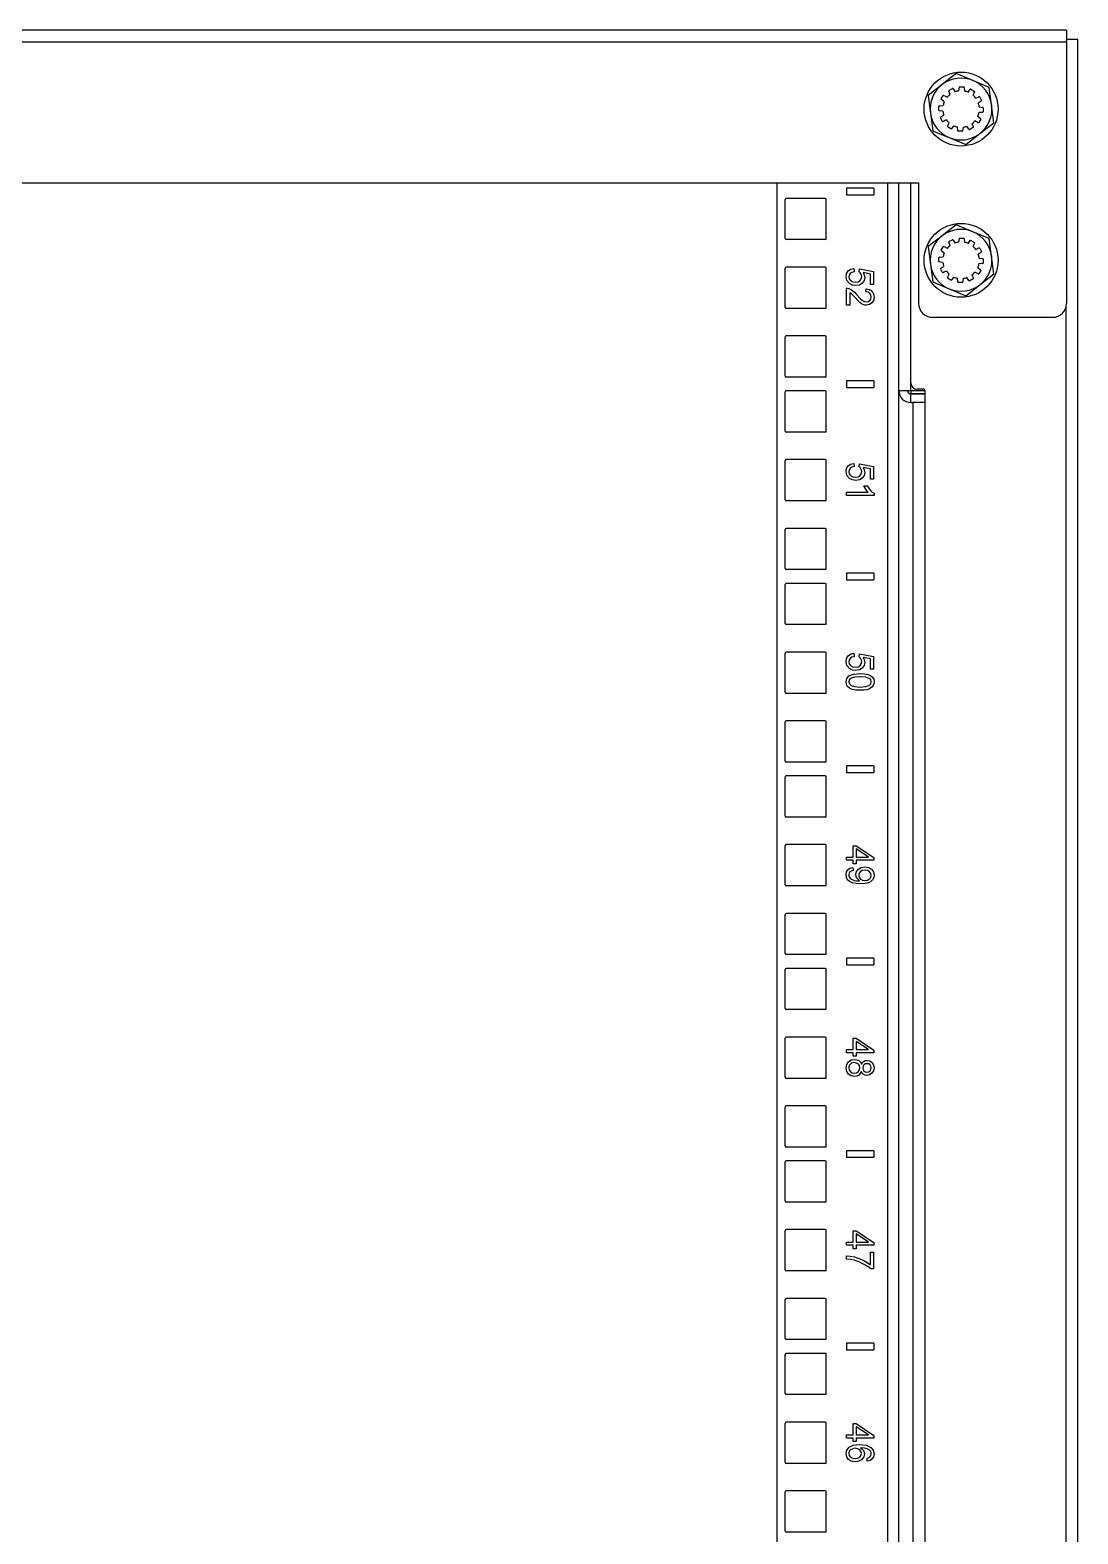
# Model space of a CAD drawing. Extents: x 8 to 102, y 11 to 162.
# Drawn here: x 21.98 to 31.51, y 93.43 to 107.1 of the extents above; entities that cross this region are included whole.
import ezdxf

# ---------------------------------------------------------------- set-up
doc = ezdxf.new("R2010")
doc.units = 0
doc.header["$MEASUREMENT"] = 0
doc.layers.add('TFR-TRI3', color=7, linetype='CONTINUOUS')

msp = doc.modelspace()

# ---------------------------------------------------------------- linework, layer by layer
at = {"layer": 'TFR-TRI3', "color": 11, "linetype": 'CONTINUOUS'}
for p, q in [((31.401, 107.103), (8.361, 107.103)), ((31.401, 107.103), (31.401, 107.071)), ((31.401, 107.071), (31.401, 106.995)), ((8.361, 106.995), (31.401, 106.995)), ((31.401, 106.995), (31.401, 104.617)), ((9.705, 105.713), (30.057, 105.713)), ((30.057, 105.713), (30.057, 104.617)), ((30.182, 104.492), (31.276, 104.492))]:
    msp.add_line(p, q, dxfattribs=at)
at = {"layer": 'TFR-TRI3', "color": 113, "linetype": 'CONTINUOUS'}
for p, q in [((31.475, 107.017), (31.401, 107.017)), ((31.506, 107.017), (31.475, 107.017)), ((31.506, 11.26), (31.506, 107.017)), ((29.986, 103.897), (29.986, 105.713)), ((31.397, 104.587), (31.397, 13.694)), ((30.104, 103.837), (30.046, 103.837)), ((30.114, 103.827), (30.114, 103.727)), ((30.034, 103.717), (30.006, 103.717)), ((30.006, 103.717), (30.006, 53.425)), ((30.104, 103.717), (30.034, 103.717)), ((30.106, 103.717), (30.104, 103.717)), ((30.109, 103.719), (30.106, 103.717)), ((30.112, 103.721), (30.109, 103.719)), ((30.114, 103.724), (30.112, 103.721)), ((30.114, 103.727), (30.114, 103.724)), ((30.114, 103.727), (30.114, 53.415))]:
    msp.add_line(p, q, dxfattribs=at)
at = {"layer": 'TFR-TRI3', "color": 3, "linetype": 'CONTINUOUS'}
for p, q in [((30.4, 106.707), (30.272, 106.608)), ((30.435, 106.692), (30.4, 106.707)), ((30.55, 106.645), (30.435, 106.692)), ((30.7, 106.582), (30.55, 106.645)), ((30.272, 106.608), (30.143, 106.509)), ((30.143, 106.509), (30.164, 106.348)), ((30.721, 106.422), (30.7, 106.582)), ((30.742, 106.261), (30.721, 106.422)), ((30.164, 106.348), (30.185, 106.188)), ((30.614, 106.162), (30.742, 106.261)), ((30.185, 106.188), (30.22, 106.173)), ((30.22, 106.173), (30.335, 106.125)), ((30.335, 106.125), (30.485, 106.063)), ((30.485, 106.063), (30.614, 106.162)), ((29.401, 105.665), (29.401, 105.605)), ((29.651, 105.665), (29.401, 105.665)), ((29.401, 105.605), (29.651, 105.605)), ((29.651, 105.665), (29.651, 105.605)), ((30.4, 105.332), (30.272, 105.233)), ((30.435, 105.317), (30.4, 105.332)), ((30.55, 105.27), (30.435, 105.317)), ((30.272, 105.233), (30.143, 105.134)), ((30.7, 105.207), (30.55, 105.27)), ((30.721, 105.047), (30.7, 105.207)), ((30.143, 105.134), (30.164, 104.973)), ((30.742, 104.886), (30.721, 105.047)), ((29.397, 104.86), (29.402, 104.889)), ((29.402, 104.889), (29.416, 104.913)), ((29.416, 104.913), (29.438, 104.929)), ((29.425, 104.876), (29.422, 104.86)), ((29.434, 104.89), (29.425, 104.876)), ((29.449, 104.9), (29.434, 104.89)), ((29.438, 104.929), (29.467, 104.936)), ((29.47, 104.906), (29.449, 104.9)), ((29.467, 104.936), (29.47, 104.906)), ((29.516, 104.904), (29.52, 104.931)), ((29.526, 104.896), (29.516, 104.904)), ((29.52, 104.931), (29.648, 104.908)), ((29.533, 104.886), (29.526, 104.896)), ((29.538, 104.874), (29.533, 104.886)), ((29.54, 104.861), (29.538, 104.874)), ((29.619, 104.885), (29.552, 104.898)), ((29.552, 104.898), (29.563, 104.876)), ((29.563, 104.876), (29.567, 104.853)), ((29.619, 104.791), (29.619, 104.885)), ((29.648, 104.908), (29.648, 104.791)), ((30.164, 104.973), (30.185, 104.813)), ((30.614, 104.787), (30.742, 104.886)), ((29.405, 104.825), (29.397, 104.86)), ((29.401, 104.602), (29.401, 104.757)), ((29.401, 104.757), (29.412, 104.756)), ((29.428, 104.799), (29.405, 104.825)), ((29.412, 104.756), (29.423, 104.754)), ((29.422, 104.86), (29.427, 104.841)), ((29.423, 104.754), (29.44, 104.746)), ((29.427, 104.841), (29.439, 104.825)), ((29.455, 104.785), (29.428, 104.799)), ((29.439, 104.825), (29.459, 104.814)), ((29.44, 104.746), (29.456, 104.735)), ((29.486, 104.78), (29.455, 104.785)), ((29.456, 104.735), (29.474, 104.719)), ((29.459, 104.814), (29.483, 104.811)), ((29.483, 104.811), (29.507, 104.814)), ((29.519, 104.785), (29.486, 104.78)), ((29.507, 104.814), (29.525, 104.825)), ((29.545, 104.801), (29.519, 104.785)), ((29.525, 104.825), (29.536, 104.841)), ((29.536, 104.841), (29.54, 104.861)), ((29.562, 104.825), (29.545, 104.801)), ((29.567, 104.853), (29.562, 104.825)), ((29.577, 104.722), (29.58, 104.752)), ((29.58, 104.752), (29.611, 104.744)), ((29.611, 104.744), (29.634, 104.729)), ((29.648, 104.791), (29.619, 104.791)), ((29.634, 104.729), (29.648, 104.705)), ((30.185, 104.813), (30.22, 104.798)), ((30.22, 104.798), (30.335, 104.75)), ((30.335, 104.75), (30.485, 104.688)), ((30.485, 104.688), (30.614, 104.787)), ((29.431, 104.602), (29.401, 104.602)), ((29.431, 104.717), (29.431, 104.602)), ((29.439, 104.711), (29.431, 104.717)), ((29.448, 104.705), (29.439, 104.711)), ((29.46, 104.693), (29.448, 104.705)), ((29.479, 104.671), (29.46, 104.693)), ((29.474, 104.719), (29.494, 104.697)), ((29.504, 104.645), (29.479, 104.671)), ((29.494, 104.697), (29.524, 104.665)), ((29.523, 104.627), (29.504, 104.645)), ((29.539, 104.615), (29.523, 104.627)), ((29.524, 104.665), (29.547, 104.645)), ((29.554, 104.608), (29.539, 104.615)), ((29.547, 104.645), (29.566, 104.635)), ((29.568, 104.603), (29.554, 104.608)), ((29.566, 104.635), (29.584, 104.632)), ((29.583, 104.602), (29.568, 104.603)), ((29.598, 104.719), (29.577, 104.722)), ((29.61, 104.607), (29.583, 104.602)), ((29.584, 104.632), (29.601, 104.635)), ((29.614, 104.709), (29.598, 104.719)), ((29.601, 104.635), (29.615, 104.644)), ((29.632, 104.622), (29.61, 104.607)), ((29.624, 104.695), (29.614, 104.709)), ((29.615, 104.644), (29.624, 104.658)), ((29.627, 104.676), (29.624, 104.695)), ((29.624, 104.658), (29.627, 104.676)), ((29.647, 104.645), (29.632, 104.622)), ((29.652, 104.675), (29.647, 104.645)), ((29.648, 104.705), (29.652, 104.675)), ((29.401, 103.915), (29.401, 103.855)), ((29.651, 103.915), (29.401, 103.915)), ((29.651, 103.915), (29.651, 103.855)), ((29.401, 103.855), (29.651, 103.855)), ((29.987, 103.826), (29.987, 103.811)), ((29.987, 103.811), (29.987, 103.797)), ((30.114, 103.797), (29.987, 103.797)), ((29.397, 103.089), (29.402, 103.118)), ((29.405, 103.054), (29.397, 103.089)), ((29.402, 103.118), (29.416, 103.141)), ((29.416, 103.141), (29.438, 103.157)), ((29.425, 103.105), (29.422, 103.089)), ((29.422, 103.089), (29.427, 103.07)), ((29.434, 103.118), (29.425, 103.105)), ((29.449, 103.128), (29.434, 103.118)), ((29.438, 103.157), (29.467, 103.164)), ((29.47, 103.134), (29.449, 103.128)), ((29.467, 103.164), (29.47, 103.134)), ((29.516, 103.132), (29.52, 103.159)), ((29.526, 103.125), (29.516, 103.132)), ((29.52, 103.159), (29.648, 103.136)), ((29.533, 103.115), (29.526, 103.125)), ((29.538, 103.103), (29.533, 103.115)), ((29.536, 103.069), (29.54, 103.089)), ((29.54, 103.089), (29.538, 103.103)), ((29.552, 103.126), (29.563, 103.104)), ((29.619, 103.113), (29.552, 103.126)), ((29.563, 103.104), (29.567, 103.082)), ((29.619, 103.02), (29.619, 103.113)), ((29.648, 103.136), (29.648, 103.02)), ((29.428, 103.027), (29.405, 103.054)), ((29.427, 103.07), (29.439, 103.054)), ((29.455, 103.013), (29.428, 103.027)), ((29.439, 103.054), (29.459, 103.043)), ((29.486, 103.009), (29.455, 103.013)), ((29.459, 103.043), (29.483, 103.039)), ((29.483, 103.039), (29.507, 103.043)), ((29.519, 103.014), (29.486, 103.009)), ((29.507, 103.043), (29.525, 103.053)), ((29.545, 103.03), (29.519, 103.014)), ((29.525, 103.053), (29.536, 103.069)), ((29.562, 103.053), (29.545, 103.03)), ((29.567, 102.945), (29.56, 102.96)), ((29.56, 102.96), (29.59, 102.96)), ((29.567, 103.082), (29.562, 103.053)), ((29.59, 102.96), (29.603, 102.937)), ((29.648, 103.02), (29.619, 103.02)), ((29.401, 102.902), (29.597, 102.902)), ((29.401, 102.873), (29.401, 102.902)), ((29.652, 102.873), (29.401, 102.873)), ((29.576, 102.929), (29.567, 102.945)), ((29.586, 102.914), (29.576, 102.929)), ((29.597, 102.902), (29.586, 102.914)), ((29.603, 102.937), (29.619, 102.917)), ((29.619, 102.917), (29.636, 102.902)), ((29.636, 102.902), (29.652, 102.892)), ((29.652, 102.892), (29.652, 102.873)), ((29.401, 102.165), (29.401, 102.105)), ((29.651, 102.165), (29.401, 102.165)), ((29.651, 102.165), (29.651, 102.105)), ((29.401, 102.105), (29.651, 102.105)), ((29.397, 101.361), (29.402, 101.39)), ((29.405, 101.326), (29.397, 101.361)), ((29.402, 101.39), (29.416, 101.413)), ((29.428, 101.299), (29.405, 101.326)), ((29.416, 101.413), (29.438, 101.429)), ((29.425, 101.377), (29.422, 101.361)), ((29.422, 101.361), (29.427, 101.342)), ((29.434, 101.391), (29.425, 101.377)), ((29.427, 101.342), (29.439, 101.326)), ((29.449, 101.401), (29.434, 101.391)), ((29.438, 101.429), (29.467, 101.437)), ((29.439, 101.326), (29.459, 101.315)), ((29.47, 101.406), (29.449, 101.401)), ((29.459, 101.315), (29.483, 101.311)), ((29.467, 101.437), (29.47, 101.406)), ((29.483, 101.311), (29.507, 101.315)), ((29.507, 101.315), (29.525, 101.325)), ((29.516, 101.404), (29.52, 101.432)), ((29.526, 101.397), (29.516, 101.404)), ((29.52, 101.432), (29.648, 101.409)), ((29.525, 101.325), (29.536, 101.341)), ((29.533, 101.387), (29.526, 101.397)), ((29.538, 101.375), (29.533, 101.387)), ((29.536, 101.341), (29.54, 101.362)), ((29.54, 101.362), (29.538, 101.375)), ((29.562, 101.326), (29.545, 101.302)), ((29.552, 101.398), (29.563, 101.377)), ((29.619, 101.386), (29.552, 101.398)), ((29.567, 101.354), (29.562, 101.326)), ((29.563, 101.377), (29.567, 101.354)), ((29.619, 101.292), (29.619, 101.386)), ((29.648, 101.409), (29.648, 101.292)), ((29.397, 101.177), (29.404, 101.208)), ((29.401, 101.154), (29.397, 101.177)), ((29.404, 101.208), (29.423, 101.231)), ((29.427, 101.196), (29.422, 101.177)), ((29.422, 101.177), (29.428, 101.159)), ((29.423, 101.231), (29.464, 101.248)), ((29.443, 101.211), (29.427, 101.196)), ((29.455, 101.285), (29.428, 101.299)), ((29.473, 101.221), (29.443, 101.211)), ((29.486, 101.281), (29.455, 101.285)), ((29.464, 101.248), (29.525, 101.254)), ((29.525, 101.224), (29.473, 101.221)), ((29.519, 101.286), (29.486, 101.281)), ((29.545, 101.302), (29.519, 101.286)), ((29.525, 101.254), (29.565, 101.252)), ((29.577, 101.221), (29.525, 101.224)), ((29.565, 101.252), (29.596, 101.245)), ((29.609, 101.209), (29.577, 101.221)), ((29.596, 101.245), (29.62, 101.235)), ((29.623, 101.196), (29.609, 101.209)), ((29.648, 101.292), (29.619, 101.292)), ((29.62, 101.235), (29.638, 101.22)), ((29.622, 101.159), (29.627, 101.178)), ((29.627, 101.178), (29.623, 101.196)), ((29.638, 101.22), (29.649, 101.201)), ((29.649, 101.201), (29.652, 101.177)), ((29.652, 101.177), (29.65, 101.16)), ((29.412, 101.135), (29.401, 101.154)), ((29.43, 101.12), (29.412, 101.135)), ((29.428, 101.159), (29.443, 101.144)), ((29.454, 101.109), (29.43, 101.12)), ((29.443, 101.144), (29.474, 101.134)), ((29.485, 101.103), (29.454, 101.109)), ((29.474, 101.134), (29.525, 101.13)), ((29.525, 101.101), (29.485, 101.103)), ((29.525, 101.13), (29.576, 101.134)), ((29.558, 101.102), (29.525, 101.101)), ((29.584, 101.106), (29.558, 101.102)), ((29.576, 101.134), (29.607, 101.144)), ((29.604, 101.112), (29.584, 101.106)), ((29.621, 101.121), (29.604, 101.112)), ((29.607, 101.144), (29.622, 101.159)), ((29.634, 101.131), (29.621, 101.121)), ((29.644, 101.144), (29.634, 101.131)), ((29.65, 101.16), (29.644, 101.144)), ((29.401, 100.415), (29.401, 100.355)), ((29.651, 100.415), (29.401, 100.415)), ((29.401, 100.355), (29.651, 100.355)), ((29.651, 100.415), (29.651, 100.355)), ((29.461, 99.687), (29.489, 99.687)), ((29.461, 99.585), (29.461, 99.687)), ((29.489, 99.687), (29.651, 99.58)), ((29.401, 99.556), (29.401, 99.585)), ((29.401, 99.585), (29.461, 99.585)), ((29.461, 99.556), (29.401, 99.556)), ((29.461, 99.524), (29.461, 99.556)), ((29.489, 99.659), (29.489, 99.585)), ((29.602, 99.585), (29.489, 99.659)), ((29.489, 99.585), (29.602, 99.585)), ((29.651, 99.556), (29.489, 99.556)), ((29.489, 99.556), (29.489, 99.524)), ((29.651, 99.58), (29.651, 99.556)), ((29.397, 99.425), (29.401, 99.45)), ((29.401, 99.4), (29.397, 99.425)), ((29.401, 99.45), (29.413, 99.47)), ((29.412, 99.379), (29.401, 99.4)), ((29.413, 99.47), (29.433, 99.484)), ((29.425, 99.438), (29.422, 99.424)), ((29.422, 99.424), (29.424, 99.412)), ((29.424, 99.412), (29.429, 99.401)), ((29.432, 99.449), (29.425, 99.438)), ((29.429, 99.401), (29.436, 99.392)), ((29.444, 99.458), (29.432, 99.449)), ((29.433, 99.484), (29.459, 99.491)), ((29.462, 99.463), (29.444, 99.458)), ((29.459, 99.491), (29.462, 99.463)), ((29.489, 99.524), (29.461, 99.524)), ((29.486, 99.425), (29.492, 99.452)), ((29.488, 99.409), (29.486, 99.425)), ((29.495, 99.393), (29.488, 99.409)), ((29.492, 99.452), (29.509, 99.475)), ((29.509, 99.475), (29.535, 99.49)), ((29.517, 99.437), (29.513, 99.418)), ((29.513, 99.418), (29.517, 99.4)), ((29.528, 99.452), (29.517, 99.437)), ((29.517, 99.4), (29.528, 99.385)), ((29.545, 99.462), (29.528, 99.452)), ((29.535, 99.49), (29.568, 99.495)), ((29.567, 99.465), (29.545, 99.462)), ((29.591, 99.462), (29.567, 99.465)), ((29.568, 99.495), (29.602, 99.49)), ((29.61, 99.451), (29.591, 99.462)), ((29.602, 99.49), (29.629, 99.474)), ((29.623, 99.436), (29.61, 99.451)), ((29.612, 99.386), (29.623, 99.4)), ((29.627, 99.418), (29.623, 99.436)), ((29.623, 99.4), (29.627, 99.418)), ((29.629, 99.474), (29.647, 99.45)), ((29.649, 99.399), (29.639, 99.379)), ((29.647, 99.45), (29.652, 99.421)), ((29.652, 99.421), (29.649, 99.399)), ((29.43, 99.362), (29.412, 99.379)), ((29.455, 99.35), (29.43, 99.362)), ((29.436, 99.392), (29.446, 99.384)), ((29.446, 99.384), (29.459, 99.378)), ((29.489, 99.343), (29.455, 99.35)), ((29.459, 99.378), (29.475, 99.373)), ((29.475, 99.373), (29.494, 99.37)), ((29.532, 99.34), (29.489, 99.343)), ((29.494, 99.37), (29.513, 99.369)), ((29.506, 99.38), (29.495, 99.393)), ((29.519, 99.369), (29.506, 99.38)), ((29.513, 99.369), (29.516, 99.369)), ((29.516, 99.369), (29.519, 99.369)), ((29.528, 99.385), (29.546, 99.376)), ((29.572, 99.343), (29.532, 99.34)), ((29.546, 99.376), (29.57, 99.373)), ((29.57, 99.373), (29.593, 99.376)), ((29.602, 99.35), (29.572, 99.343)), ((29.593, 99.376), (29.612, 99.386)), ((29.623, 99.362), (29.602, 99.35)), ((29.639, 99.379), (29.623, 99.362)), ((29.401, 98.665), (29.401, 98.605)), ((29.651, 98.665), (29.401, 98.665)), ((29.401, 98.605), (29.651, 98.605)), ((29.651, 98.665), (29.651, 98.605)), ((29.461, 97.937), (29.489, 97.937)), ((29.461, 97.835), (29.461, 97.937)), ((29.489, 97.937), (29.651, 97.83)), ((29.489, 97.909), (29.489, 97.835)), ((29.602, 97.835), (29.489, 97.909)), ((29.401, 97.806), (29.401, 97.835)), ((29.401, 97.835), (29.461, 97.835)), ((29.461, 97.806), (29.401, 97.806)), ((29.461, 97.774), (29.461, 97.806)), ((29.489, 97.774), (29.461, 97.774)), ((29.489, 97.835), (29.602, 97.835)), ((29.489, 97.806), (29.489, 97.774)), ((29.651, 97.806), (29.489, 97.806)), ((29.651, 97.83), (29.651, 97.806)), ((29.397, 97.668), (29.403, 97.699)), ((29.403, 97.636), (29.397, 97.668)), ((29.403, 97.699), (29.419, 97.724)), ((29.419, 97.612), (29.403, 97.636)), ((29.419, 97.724), (29.444, 97.74)), ((29.424, 97.68), (29.422, 97.668)), ((29.422, 97.668), (29.426, 97.649)), ((29.429, 97.692), (29.424, 97.68)), ((29.426, 97.649), (29.437, 97.633)), ((29.437, 97.703), (29.429, 97.692)), ((29.448, 97.71), (29.437, 97.703)), ((29.437, 97.633), (29.453, 97.623)), ((29.444, 97.74), (29.474, 97.745)), ((29.461, 97.714), (29.448, 97.71)), ((29.453, 97.623), (29.473, 97.62)), ((29.474, 97.716), (29.461, 97.714)), ((29.473, 97.62), (29.493, 97.623)), ((29.474, 97.745), (29.496, 97.742)), ((29.493, 97.712), (29.474, 97.716)), ((29.509, 97.702), (29.493, 97.712)), ((29.493, 97.623), (29.509, 97.634)), ((29.496, 97.742), (29.515, 97.734)), ((29.52, 97.687), (29.509, 97.702)), ((29.509, 97.634), (29.52, 97.649)), ((29.515, 97.734), (29.528, 97.72)), ((29.524, 97.669), (29.52, 97.687)), ((29.52, 97.649), (29.524, 97.669)), ((29.537, 97.635), (29.527, 97.616)), ((29.528, 97.72), (29.537, 97.701)), ((29.537, 97.701), (29.546, 97.716)), ((29.545, 97.619), (29.537, 97.635)), ((29.557, 97.609), (29.545, 97.619)), ((29.546, 97.716), (29.557, 97.727)), ((29.552, 97.683), (29.549, 97.668)), ((29.549, 97.668), (29.552, 97.653)), ((29.56, 97.696), (29.552, 97.683)), ((29.552, 97.653), (29.56, 97.64)), ((29.557, 97.727), (29.571, 97.734)), ((29.573, 97.704), (29.56, 97.696)), ((29.56, 97.64), (29.572, 97.632)), ((29.571, 97.734), (29.588, 97.736)), ((29.572, 97.632), (29.587, 97.63)), ((29.589, 97.706), (29.573, 97.704)), ((29.587, 97.63), (29.603, 97.633)), ((29.588, 97.736), (29.613, 97.731)), ((29.604, 97.704), (29.589, 97.706)), ((29.603, 97.633), (29.616, 97.641)), ((29.616, 97.696), (29.604, 97.704)), ((29.633, 97.619), (29.612, 97.605)), ((29.613, 97.731), (29.634, 97.717)), ((29.624, 97.683), (29.616, 97.696)), ((29.616, 97.641), (29.624, 97.653)), ((29.627, 97.668), (29.624, 97.683)), ((29.624, 97.653), (29.627, 97.668)), ((29.648, 97.641), (29.633, 97.619)), ((29.634, 97.717), (29.648, 97.696)), ((29.648, 97.696), (29.652, 97.668)), ((29.652, 97.668), (29.648, 97.641)), ((29.443, 97.596), (29.419, 97.612)), ((29.473, 97.59), (29.443, 97.596)), ((29.494, 97.593), (29.473, 97.59)), ((29.513, 97.602), (29.494, 97.593)), ((29.527, 97.616), (29.513, 97.602)), ((29.571, 97.602), (29.557, 97.609)), ((29.587, 97.6), (29.571, 97.602)), ((29.612, 97.605), (29.587, 97.6)), ((29.651, 96.915), (29.401, 96.915)), ((29.401, 96.915), (29.401, 96.855)), ((29.401, 96.855), (29.651, 96.855)), ((29.651, 96.915), (29.651, 96.855)), ((29.461, 96.187), (29.489, 96.187)), ((29.461, 96.085), (29.461, 96.187)), ((29.489, 96.187), (29.651, 96.08)), ((29.489, 96.158), (29.489, 96.085)), ((29.602, 96.085), (29.489, 96.158)), ((29.401, 96.085), (29.461, 96.085)), ((29.401, 96.056), (29.401, 96.085)), ((29.461, 96.056), (29.401, 96.056)), ((29.461, 96.024), (29.461, 96.056)), ((29.489, 96.024), (29.461, 96.024)), ((29.489, 96.085), (29.602, 96.085)), ((29.489, 96.056), (29.489, 96.024)), ((29.651, 96.056), (29.489, 96.056)), ((29.619, 95.993), (29.648, 95.993)), ((29.619, 95.878), (29.619, 95.993)), ((29.648, 95.993), (29.648, 95.841)), ((29.651, 96.08), (29.651, 96.056)), ((29.401, 95.93), (29.401, 95.96)), ((29.401, 95.96), (29.434, 95.957)), ((29.437, 95.926), (29.401, 95.93)), ((29.434, 95.957), (29.473, 95.949)), ((29.47, 95.919), (29.437, 95.926)), ((29.514, 95.905), (29.47, 95.919)), ((29.473, 95.949), (29.514, 95.936)), ((29.514, 95.936), (29.553, 95.919)), ((29.557, 95.885), (29.514, 95.905)), ((29.553, 95.919), (29.589, 95.899)), ((29.595, 95.863), (29.557, 95.885)), ((29.589, 95.899), (29.619, 95.878)), ((29.624, 95.841), (29.595, 95.863)), ((29.648, 95.841), (29.624, 95.841)), ((29.401, 95.165), (29.401, 95.105)), ((29.651, 95.165), (29.401, 95.165)), ((29.651, 95.165), (29.651, 95.105)), ((29.401, 95.105), (29.651, 95.105)), ((29.461, 94.434), (29.489, 94.434)), ((29.461, 94.332), (29.461, 94.434)), ((29.489, 94.434), (29.651, 94.327)), ((29.602, 94.332), (29.489, 94.405)), ((29.489, 94.405), (29.489, 94.332)), ((29.401, 94.303), (29.401, 94.332)), ((29.401, 94.332), (29.461, 94.332)), ((29.461, 94.303), (29.401, 94.303)), ((29.404, 94.194), (29.425, 94.22)), ((29.425, 94.22), (29.463, 94.237)), ((29.452, 94.203), (29.439, 94.196)), ((29.467, 94.208), (29.452, 94.203)), ((29.461, 94.271), (29.461, 94.303)), ((29.489, 94.271), (29.461, 94.271)), ((29.463, 94.237), (29.518, 94.243)), ((29.482, 94.21), (29.467, 94.208)), ((29.504, 94.206), (29.482, 94.21)), ((29.489, 94.332), (29.602, 94.332)), ((29.651, 94.303), (29.489, 94.303)), ((29.489, 94.303), (29.489, 94.271)), ((29.522, 94.196), (29.504, 94.206)), ((29.518, 94.243), (29.581, 94.237)), ((29.564, 94.212), (29.53, 94.214)), ((29.53, 94.214), (29.545, 94.203)), ((29.545, 94.203), (29.555, 94.189)), ((29.588, 94.206), (29.564, 94.212)), ((29.581, 94.237), (29.624, 94.218)), ((29.606, 94.197), (29.588, 94.206)), ((29.624, 94.218), (29.645, 94.192)), ((29.651, 94.327), (29.651, 94.303)), ((29.397, 94.161), (29.404, 94.194)), ((29.4, 94.141), (29.397, 94.161)), ((29.408, 94.124), (29.4, 94.141)), ((29.421, 94.109), (29.408, 94.124)), ((29.439, 94.097), (29.421, 94.109)), ((29.424, 94.174), (29.422, 94.162)), ((29.422, 94.162), (29.426, 94.145)), ((29.43, 94.186), (29.424, 94.174)), ((29.426, 94.145), (29.438, 94.13)), ((29.439, 94.196), (29.43, 94.186)), ((29.438, 94.13), (29.457, 94.121)), ((29.46, 94.09), (29.439, 94.097)), ((29.457, 94.121), (29.481, 94.117)), ((29.483, 94.088), (29.46, 94.09)), ((29.481, 94.117), (29.504, 94.121)), ((29.515, 94.093), (29.483, 94.088)), ((29.504, 94.121), (29.522, 94.13)), ((29.541, 94.108), (29.515, 94.093)), ((29.533, 94.181), (29.522, 94.196)), ((29.522, 94.13), (29.533, 94.145)), ((29.537, 94.163), (29.533, 94.181)), ((29.533, 94.145), (29.537, 94.163)), ((29.558, 94.131), (29.541, 94.108)), ((29.555, 94.189), (29.562, 94.173)), ((29.564, 94.157), (29.558, 94.131)), ((29.562, 94.173), (29.564, 94.157)), ((29.588, 94.121), (29.603, 94.125)), ((29.59, 94.092), (29.588, 94.121)), ((29.616, 94.099), (29.59, 94.092)), ((29.603, 94.125), (29.614, 94.132)), ((29.619, 94.185), (29.606, 94.197)), ((29.614, 94.132), (29.624, 94.145)), ((29.636, 94.113), (29.616, 94.099)), ((29.625, 94.173), (29.619, 94.185)), ((29.624, 94.145), (29.627, 94.16)), ((29.627, 94.16), (29.625, 94.173)), ((29.648, 94.133), (29.636, 94.113)), ((29.645, 94.192), (29.652, 94.159)), ((29.652, 94.159), (29.648, 94.133))]:
    msp.add_line(p, q, dxfattribs=at)
at = {"layer": 'TFR-TRI3', "color": 2, "linetype": 'CONTINUOUS'}
for p, q in [((30.263, 106.478), (30.281, 106.507)), ((30.288, 106.509), (30.317, 106.494)), ((30.344, 106.518), (30.331, 106.549)), ((30.333, 106.555), (30.364, 106.571)), ((30.37, 106.569), (30.388, 106.542)), ((30.424, 106.55), (30.428, 106.583)), ((30.433, 106.587), (30.467, 106.586)), ((30.472, 106.581), (30.474, 106.548)), ((30.509, 106.537), (30.526, 106.565)), ((30.533, 106.566), (30.564, 106.546)), ((30.566, 106.54), (30.551, 106.511)), ((30.241, 106.375), (30.242, 106.41)), ((30.278, 106.366), (30.245, 106.37)), ((30.247, 106.415), (30.28, 106.416)), ((30.29, 106.451), (30.264, 106.471)), ((30.576, 106.484), (30.606, 106.497)), ((30.627, 106.457), (30.599, 106.44)), ((30.608, 106.404), (30.64, 106.4)), ((30.613, 106.494), (30.629, 106.464)), ((30.645, 106.395), (30.643, 106.36)), ((30.272, 106.276), (30.256, 106.306)), ((30.258, 106.313), (30.286, 106.33)), ((30.309, 106.286), (30.279, 106.273)), ((30.319, 106.23), (30.334, 106.259)), ((30.376, 106.233), (30.357, 106.207)), ((30.541, 106.252), (30.556, 106.223)), ((30.598, 106.261), (30.568, 106.277)), ((30.595, 106.319), (30.621, 106.299)), ((30.622, 106.292), (30.604, 106.263)), ((30.639, 106.355), (30.606, 106.354)), ((30.35, 106.205), (30.321, 106.224)), ((30.413, 106.189), (30.411, 106.222)), ((30.452, 106.183), (30.418, 106.184)), ((30.461, 106.22), (30.457, 106.187)), ((30.515, 106.201), (30.497, 106.228)), ((30.554, 106.216), (30.522, 106.199)), ((30.344, 105.143), (30.331, 105.174)), ((30.333, 105.18), (30.364, 105.196)), ((30.37, 105.194), (30.388, 105.167)), ((30.424, 105.175), (30.428, 105.208)), ((30.433, 105.212), (30.467, 105.211)), ((30.472, 105.206), (30.474, 105.173)), ((30.509, 105.162), (30.526, 105.19)), ((30.533, 105.191), (30.564, 105.171)), ((30.566, 105.165), (30.551, 105.136)), ((30.241, 105), (30.242, 105.035)), ((30.247, 105.04), (30.28, 105.041)), ((30.263, 105.103), (30.281, 105.132)), ((30.29, 105.076), (30.264, 105.096)), ((30.288, 105.134), (30.317, 105.119)), ((30.576, 105.109), (30.606, 105.122)), ((30.627, 105.082), (30.599, 105.065)), ((30.608, 105.029), (30.64, 105.025)), ((30.613, 105.119), (30.629, 105.089)), ((30.645, 105.02), (30.643, 104.985)), ((30.278, 104.991), (30.245, 104.995)), ((30.272, 104.901), (30.256, 104.931)), ((30.258, 104.938), (30.286, 104.955)), ((30.309, 104.911), (30.279, 104.898)), ((30.319, 104.855), (30.334, 104.884)), ((30.541, 104.877), (30.556, 104.848)), ((30.598, 104.886), (30.568, 104.902)), ((30.595, 104.944), (30.621, 104.924)), ((30.622, 104.917), (30.604, 104.888)), ((30.639, 104.98), (30.606, 104.979)), ((30.35, 104.83), (30.321, 104.849)), ((30.376, 104.858), (30.357, 104.832)), ((30.413, 104.814), (30.411, 104.847)), ((30.452, 104.808), (30.418, 104.809)), ((30.461, 104.845), (30.457, 104.812)), ((30.515, 104.826), (30.497, 104.853)), ((30.554, 104.841), (30.522, 104.824))]:
    msp.add_line(p, q, dxfattribs=at)
at = {"layer": 'TFR-TRI3', "color": 215, "linetype": 'CONTINUOUS'}
for p, q in [((28.768, 105.712), (28.768, 13.903)), ((29.773, 105.712), (29.773, 13.903)), ((29.878, 13.903), (29.878, 105.712)), ((28.843, 105.208), (28.843, 105.563)), ((28.844, 105.208), (28.844, 105.563)), ((29.208, 105.573), (28.853, 105.573)), ((29.218, 105.208), (29.218, 105.563)), ((29.208, 105.198), (28.853, 105.198)), ((28.843, 104.583), (28.843, 104.938)), ((28.844, 104.583), (28.844, 104.938)), ((29.208, 104.948), (28.853, 104.948)), ((29.218, 104.583), (29.218, 104.938)), ((29.208, 104.573), (28.853, 104.573)), ((29.208, 104.323), (28.853, 104.323)), ((28.843, 103.958), (28.843, 104.313)), ((28.844, 103.958), (28.844, 104.313)), ((29.218, 103.958), (29.218, 104.313)), ((29.208, 103.948), (28.853, 103.948)), ((28.843, 103.458), (28.843, 103.813)), ((28.844, 103.458), (28.844, 103.813)), ((29.208, 103.823), (28.853, 103.823)), ((29.218, 103.458), (29.218, 103.813)), ((29.208, 103.448), (28.853, 103.448)), ((28.843, 102.833), (28.843, 103.188)), ((28.844, 102.833), (28.844, 103.188)), ((29.208, 103.198), (28.853, 103.198)), ((29.218, 102.833), (29.218, 103.188)), ((29.208, 102.823), (28.853, 102.823)), ((28.843, 102.208), (28.843, 102.563)), ((28.844, 102.208), (28.844, 102.563)), ((29.208, 102.573), (28.853, 102.573)), ((29.218, 102.208), (29.218, 102.563)), ((29.208, 102.198), (28.853, 102.198)), ((28.843, 101.708), (28.843, 102.063)), ((28.844, 101.708), (28.844, 102.063)), ((29.208, 102.073), (28.853, 102.073)), ((29.218, 101.708), (29.218, 102.063)), ((29.208, 101.698), (28.853, 101.698)), ((29.208, 101.448), (28.853, 101.448)), ((28.843, 101.083), (28.843, 101.438)), ((28.844, 101.083), (28.844, 101.438)), ((29.218, 101.083), (29.218, 101.438)), ((29.208, 101.073), (28.853, 101.073)), ((28.843, 100.458), (28.843, 100.813)), ((28.844, 100.458), (28.844, 100.813)), ((29.208, 100.823), (28.853, 100.823)), ((29.218, 100.458), (29.218, 100.813)), ((29.208, 100.448), (28.853, 100.448)), ((28.843, 99.958), (28.843, 100.313)), ((28.844, 99.958), (28.844, 100.313)), ((29.208, 100.323), (28.853, 100.323)), ((29.218, 99.958), (29.218, 100.313)), ((29.208, 99.948), (28.853, 99.948)), ((28.843, 99.333), (28.843, 99.688)), ((28.844, 99.333), (28.844, 99.688)), ((29.208, 99.698), (28.853, 99.698)), ((29.218, 99.333), (29.218, 99.688)), ((29.208, 99.323), (28.853, 99.323)), ((28.843, 98.708), (28.843, 99.063)), ((28.844, 98.708), (28.844, 99.063)), ((29.208, 99.073), (28.853, 99.073)), ((29.218, 98.708), (29.218, 99.063)), ((29.208, 98.698), (28.853, 98.698)), ((28.843, 98.208), (28.843, 98.563)), ((28.844, 98.208), (28.844, 98.563)), ((29.208, 98.573), (28.853, 98.573)), ((29.218, 98.208), (29.218, 98.563)), ((29.208, 98.198), (28.853, 98.198)), ((28.843, 97.583), (28.843, 97.938)), ((28.844, 97.583), (28.844, 97.938)), ((29.208, 97.948), (28.853, 97.948)), ((29.218, 97.583), (29.218, 97.938)), ((29.208, 97.573), (28.853, 97.573)), ((28.843, 96.958), (28.843, 97.313)), ((28.844, 96.958), (28.844, 97.313)), ((29.208, 97.323), (28.853, 97.323)), ((29.218, 96.958), (29.218, 97.313)), ((29.208, 96.948), (28.853, 96.948)), ((28.843, 96.458), (28.843, 96.813)), ((28.844, 96.458), (28.844, 96.813)), ((29.208, 96.823), (28.853, 96.823)), ((29.218, 96.458), (29.218, 96.813)), ((29.208, 96.448), (28.853, 96.448)), ((28.843, 95.833), (28.843, 96.188)), ((28.844, 95.833), (28.844, 96.188)), ((29.208, 96.198), (28.853, 96.198)), ((29.218, 95.833), (29.218, 96.188)), ((29.208, 95.823), (28.853, 95.823)), ((29.208, 95.573), (28.853, 95.573)), ((28.843, 95.208), (28.843, 95.563)), ((28.844, 95.208), (28.844, 95.563)), ((29.218, 95.208), (29.218, 95.563)), ((29.208, 95.198), (28.853, 95.198)), ((28.843, 94.708), (28.843, 95.063)), ((28.844, 94.708), (28.844, 95.063)), ((29.208, 95.073), (28.853, 95.073)), ((29.218, 94.708), (29.218, 95.063)), ((29.208, 94.698), (28.853, 94.698)), ((28.843, 94.083), (28.843, 94.438)), ((28.844, 94.083), (28.844, 94.438)), ((29.208, 94.448), (28.853, 94.448)), ((29.218, 94.083), (29.218, 94.438)), ((29.208, 94.073), (28.853, 94.073)), ((28.843, 93.458), (28.843, 93.813)), ((28.844, 93.458), (28.844, 93.813)), ((29.208, 93.823), (28.853, 93.823)), ((29.218, 93.458), (29.218, 93.813)), ((29.208, 93.448), (28.853, 93.448))]:
    msp.add_line(p, q, dxfattribs=at)
at = {"layer": 'TFR-TRI3', "color": 30, "linetype": 'CONTINUOUS'}
for p, q in [((29.878, 103.826), (29.909, 103.826)), ((29.909, 103.826), (29.986, 103.826)), ((29.986, 103.826), (29.986, 103.889)), ((29.986, 103.826), (30.114, 103.826)), ((29.986, 103.717), (29.986, 103.796)), ((29.986, 103.796), (30.114, 103.796)), ((29.986, 103.717), (30.006, 103.717))]:
    msp.add_line(p, q, dxfattribs=at)
at = {"layer": 'TFR-TRI3', "color": 2, "linetype": 'CONTINUOUS'}
for centre in [(30.443, 106.385), (30.443, 105.01)]:
    msp.add_circle(centre, 0.336, dxfattribs=at)
at = {"layer": 'TFR-TRI3', "color": 3, "linetype": 'CONTINUOUS'}
for centre, start, end in [((30.443, 106.385), 67.4855, 127.4855), ((30.443, 106.385), 7.4855, 67.4855), ((30.443, 106.385), 127.4855, 187.4855), ((30.443, 106.385), 307.4855, 7.4855), ((30.443, 106.385), 187.4855, 247.4855), ((30.443, 106.385), 247.4855, 307.4855), ((30.443, 105.01), 67.4855, 127.4855), ((30.443, 105.01), 127.4855, 187.4855), ((30.443, 105.01), 7.4855, 67.4855), ((30.443, 105.01), 307.4855, 7.4855), ((30.443, 105.01), 187.4855, 247.4855), ((30.443, 105.01), 247.4855, 307.4855)]:
    msp.add_arc(centre, 0.281, start, end, dxfattribs=at)
at = {"layer": 'TFR-TRI3', "color": 2, "linetype": 'CONTINUOUS'}
for centre, radius, start, end in [((30.285, 106.504), 0.005, 62.8401, 147.8401), ((30.443, 106.385), 0.166, 126.502, 139.1783), ((30.336, 106.551), 0.005, 117.8401, 202.8401), ((30.366, 106.567), 0.005, 32.8401, 117.8401), ((30.443, 106.385), 0.166, 96.502, 109.1783), ((30.433, 106.582), 0.005, 87.8401, 172.8401), ((30.467, 106.581), 0.005, 2.8401, 87.8401), ((30.443, 106.385), 0.166, 66.502, 79.1783), ((30.53, 106.562), 0.005, 57.8401, 147.8401), ((30.443, 106.385), 0.166, 36.502, 49.1783), ((30.562, 106.542), 0.005, 332.8401, 57.8401), ((30.246, 106.375), 0.005, 177.8401, 262.8401), ((30.247, 106.41), 0.005, 92.8401, 177.8401), ((30.267, 106.475), 0.005, 147.8401, 232.8401), ((30.443, 106.385), 0.166, 186.502, 199.1783), ((30.443, 106.385), 0.166, 156.502, 169.1783), ((30.443, 106.385), 0.166, 6.502, 19.1783), ((30.608, 106.492), 0.005, 27.8401, 112.8401), ((30.624, 106.462), 0.005, 302.8401, 27.8401), ((30.64, 106.395), 0.005, 357.8401, 82.8401), ((30.261, 106.308), 0.005, 122.8401, 207.8401), ((30.277, 106.278), 0.005, 207.8401, 292.8401), ((30.443, 106.385), 0.166, 216.502, 229.1783), ((30.324, 106.228), 0.005, 152.8401, 237.8401), ((30.443, 106.385), 0.166, 246.502, 259.1783), ((30.443, 106.385), 0.166, 306.502, 319.1783), ((30.443, 106.385), 0.166, 336.502, 349.1783), ((30.6, 106.266), 0.005, 242.8401, 327.8401), ((30.618, 106.295), 0.005, 327.8401, 52.8401), ((30.638, 106.36), 0.005, 272.8401, 357.8401), ((30.353, 106.21), 0.005, 237.8401, 322.8401), ((30.418, 106.189), 0.005, 182.8401, 267.8401), ((30.452, 106.188), 0.005, 267.8401, 352.8401), ((30.443, 106.385), 0.166, 276.502, 289.1783), ((30.519, 106.203), 0.005, 212.8401, 297.8401), ((30.552, 106.221), 0.005, 297.8401, 27.8401), ((30.443, 105.01), 0.166, 126.502, 139.1783), ((30.336, 105.176), 0.005, 117.8401, 202.8401), ((30.366, 105.192), 0.005, 32.8401, 117.8401), ((30.443, 105.01), 0.166, 96.502, 109.1783), ((30.433, 105.207), 0.005, 87.8401, 172.8401), ((30.467, 105.206), 0.005, 2.8401, 87.8401), ((30.443, 105.01), 0.166, 66.502, 79.1783), ((30.53, 105.187), 0.005, 57.8401, 147.8401), ((30.443, 105.01), 0.166, 36.502, 49.1783), ((30.562, 105.167), 0.005, 332.8401, 57.8401), ((30.246, 105), 0.005, 177.8401, 262.8401), ((30.247, 105.035), 0.005, 92.8401, 177.8401), ((30.267, 105.1), 0.005, 147.8401, 232.8401), ((30.443, 105.01), 0.166, 156.502, 169.1783), ((30.285, 105.129), 0.005, 62.8401, 147.8401), ((30.443, 105.01), 0.166, 6.502, 19.1783), ((30.608, 105.117), 0.005, 27.8401, 112.8401), ((30.624, 105.087), 0.005, 302.8401, 27.8401), ((30.64, 105.02), 0.005, 357.8401, 82.8401), ((30.261, 104.933), 0.005, 122.8401, 207.8401), ((30.277, 104.903), 0.005, 207.8401, 292.8401), ((30.443, 105.01), 0.166, 186.502, 199.1783), ((30.443, 105.01), 0.166, 216.502, 229.1783), ((30.443, 105.01), 0.166, 306.502, 319.1783), ((30.443, 105.01), 0.166, 336.502, 349.1783), ((30.6, 104.891), 0.005, 242.8401, 327.8401), ((30.618, 104.92), 0.005, 327.8401, 52.8401), ((30.638, 104.985), 0.005, 272.8401, 357.8401), ((30.324, 104.853), 0.005, 152.8401, 237.8401), ((30.353, 104.835), 0.005, 237.8401, 322.8401), ((30.443, 105.01), 0.166, 246.502, 259.1783), ((30.418, 104.814), 0.005, 182.8401, 267.8401), ((30.452, 104.813), 0.005, 267.8401, 352.8401), ((30.443, 105.01), 0.166, 276.502, 289.1783), ((30.519, 104.828), 0.005, 212.8401, 297.8401), ((30.552, 104.846), 0.005, 297.8401, 27.8401)]:
    msp.add_arc(centre, radius, start, end, dxfattribs=at)
at = {"layer": 'TFR-TRI3', "color": 215, "linetype": 'CONTINUOUS'}
for centre, start, end in [((28.853, 105.563), 90, 180), ((28.854, 105.563), 90, 180), ((29.208, 105.563), 0, 90), ((28.853, 105.208), 180, 270), ((28.854, 105.208), 180, 270), ((29.208, 105.208), 270, 0), ((28.853, 104.938), 90, 180), ((28.854, 104.938), 90, 180), ((29.208, 104.938), 0, 90), ((28.853, 104.583), 180, 270), ((28.854, 104.583), 180, 270), ((29.208, 104.583), 270, 0), ((28.853, 104.313), 90, 180), ((28.854, 104.313), 90, 180), ((29.208, 104.313), 0, 90), ((28.853, 103.958), 180, 270), ((28.854, 103.958), 180, 270), ((29.208, 103.958), 270, 0), ((28.853, 103.813), 90, 180), ((28.854, 103.813), 90, 180), ((29.208, 103.813), 0, 90), ((28.853, 103.458), 180, 270), ((28.854, 103.458), 180, 270), ((29.208, 103.458), 270, 0), ((28.853, 103.188), 90, 180), ((28.854, 103.188), 90, 180), ((29.208, 103.188), 0, 90), ((28.853, 102.833), 180, 270), ((28.854, 102.833), 180, 270), ((29.208, 102.833), 270, 0), ((28.853, 102.563), 90, 180), ((28.854, 102.563), 90, 180), ((29.208, 102.563), 0, 90), ((28.853, 102.208), 180, 270), ((28.854, 102.208), 180, 270), ((29.208, 102.208), 270, 0), ((28.853, 102.063), 90, 180), ((28.854, 102.063), 90, 180), ((29.208, 102.063), 0, 90), ((28.853, 101.708), 180, 270), ((28.854, 101.708), 180, 270), ((29.208, 101.708), 270, 0), ((28.853, 101.438), 90, 180), ((28.854, 101.438), 90, 180), ((29.208, 101.438), 0, 90), ((28.853, 101.083), 180, 270), ((28.854, 101.083), 180, 270), ((29.208, 101.083), 270, 0), ((28.853, 100.813), 90, 180), ((28.854, 100.813), 90, 180), ((29.208, 100.813), 0, 90), ((28.853, 100.458), 180, 270), ((28.854, 100.458), 180, 270), ((29.208, 100.458), 270, 0), ((28.853, 100.313), 90, 180), ((28.854, 100.313), 90, 180), ((29.208, 100.313), 0, 90), ((28.853, 99.958), 180, 270), ((28.854, 99.958), 180, 270), ((29.208, 99.958), 270, 0), ((28.853, 99.688), 90, 180), ((28.854, 99.688), 90, 180), ((29.208, 99.688), 0, 90), ((28.853, 99.333), 180, 270), ((28.854, 99.333), 180, 270), ((29.208, 99.333), 270, 0), ((28.853, 99.063), 90, 180), ((28.854, 99.063), 90, 180), ((29.208, 99.063), 0, 90), ((28.853, 98.708), 180, 270), ((28.854, 98.708), 180, 270), ((29.208, 98.708), 270, 0), ((28.853, 98.563), 90, 180), ((28.854, 98.563), 90, 180), ((29.208, 98.563), 0, 90), ((28.853, 98.208), 180, 270), ((28.854, 98.208), 180, 270), ((29.208, 98.208), 270, 0), ((28.853, 97.938), 90, 180), ((28.854, 97.938), 90, 180), ((29.208, 97.938), 0, 90), ((28.853, 97.583), 180, 270), ((28.854, 97.583), 180, 270), ((29.208, 97.583), 270, 0), ((28.853, 97.313), 90, 180), ((28.854, 97.313), 90, 180), ((29.208, 97.313), 0, 90), ((28.853, 96.958), 180, 270), ((28.854, 96.958), 180, 270), ((29.208, 96.958), 270, 0), ((28.853, 96.813), 90, 180), ((28.854, 96.813), 90, 180), ((29.208, 96.813), 0, 90), ((28.853, 96.458), 180, 270), ((28.854, 96.458), 180, 270), ((29.208, 96.458), 270, 0), ((28.853, 96.188), 90, 180), ((28.854, 96.188), 90, 180), ((29.208, 96.188), 0, 90), ((28.853, 95.833), 180, 270), ((28.854, 95.833), 180, 270), ((29.208, 95.833), 270, 0), ((28.853, 95.563), 90, 180), ((28.854, 95.563), 90, 180), ((29.208, 95.563), 0, 90), ((28.853, 95.208), 180, 270), ((28.854, 95.208), 180, 270), ((29.208, 95.208), 270, 0), ((28.853, 95.063), 90, 180), ((28.854, 95.063), 90, 180), ((29.208, 95.063), 0, 90), ((28.853, 94.708), 180, 270), ((28.854, 94.708), 180, 270), ((29.208, 94.708), 270, 0), ((28.853, 94.438), 90, 180), ((28.854, 94.438), 90, 180), ((29.208, 94.438), 0, 90), ((28.853, 94.083), 180, 270), ((28.854, 94.083), 180, 270), ((29.208, 94.083), 270, 0), ((28.853, 93.813), 90, 180), ((28.854, 93.813), 90, 180), ((29.208, 93.813), 0, 90), ((28.853, 93.458), 180, 270), ((28.854, 93.458), 180, 270), ((29.208, 93.458), 270, 0)]:
    msp.add_arc(centre, 0.01, start, end, dxfattribs=at)
at = {"layer": 'TFR-TRI3', "color": 11, "linetype": 'CONTINUOUS'}
for centre, start, end in [((30.182, 104.617), 180, 270), ((31.276, 104.617), 270, 0)]:
    msp.add_arc(centre, 0.125, start, end, dxfattribs=at)
at = {"layer": 'TFR-TRI3', "color": 30, "linetype": 'CONTINUOUS'}
for radius in [0.109, 0.03]:
    msp.add_arc((29.986, 103.826), radius, 180, 270, dxfattribs=at)
at = {"layer": 'TFR-TRI3', "color": 113, "linetype": 'CONTINUOUS'}
for centre, radius, start, end in [((30.046, 103.897), 0.06, 180, 270), ((30.104, 103.827), 0.01, 0, 90)]:
    msp.add_arc(centre, radius, start, end, dxfattribs=at)

doc.saveas('drawing.dxf')
